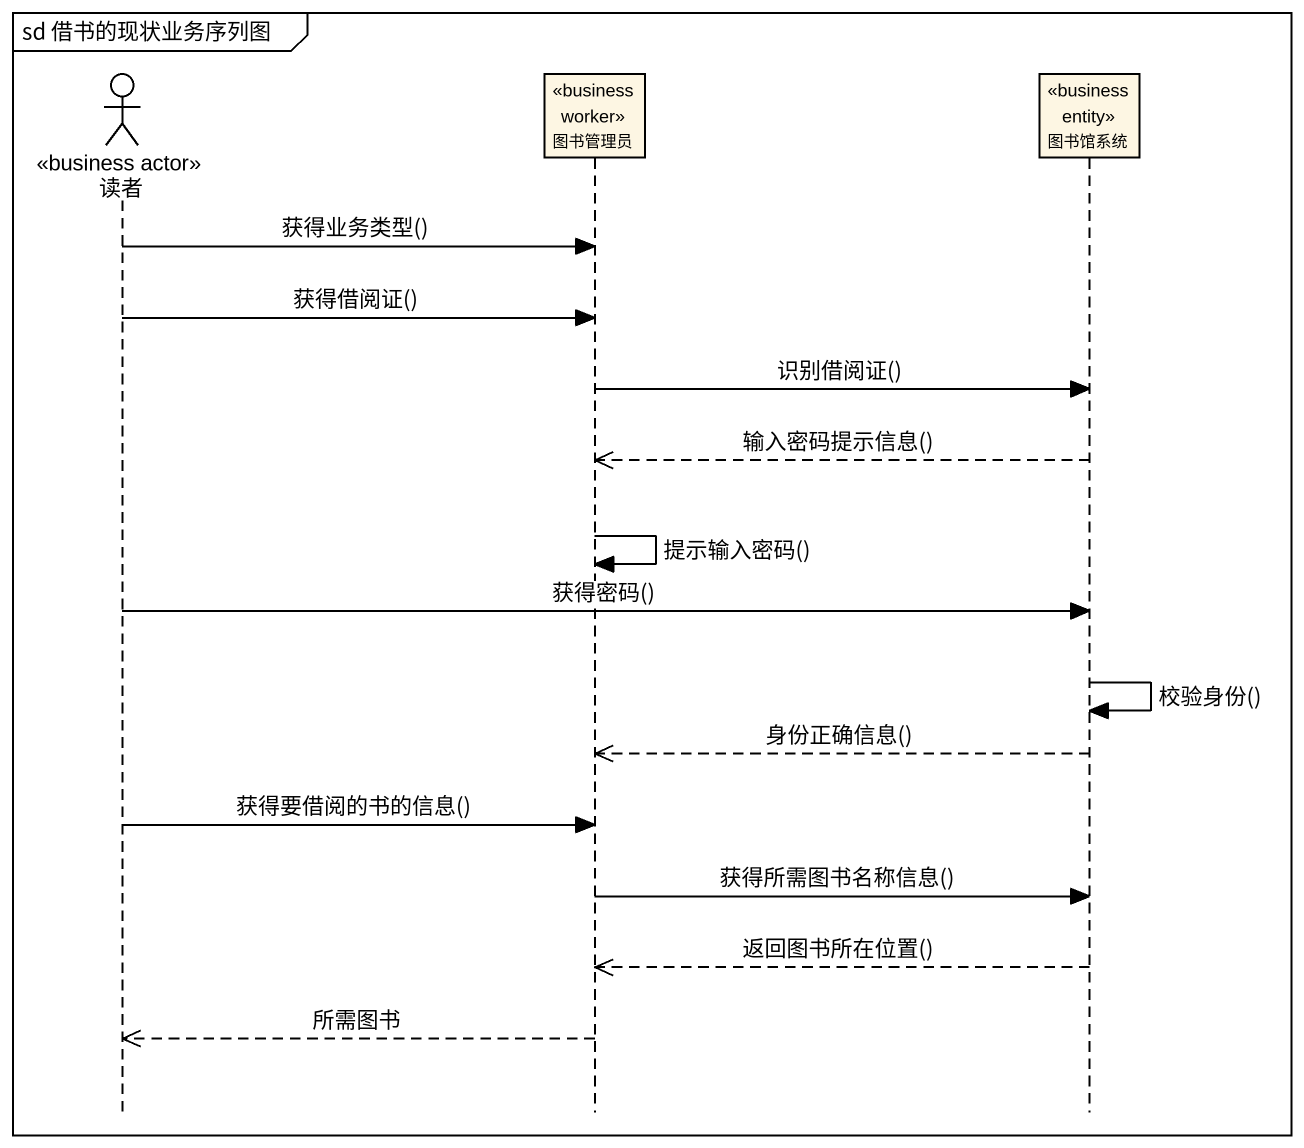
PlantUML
@startuml
mainframe sd 借书的现状业务序列图
hide footbox
actor 读者 <<business actor>>
participant 图书管理员 <<business worker>>
participant 图书馆系统 <<business entity>>

读者 -> 图书管理员 : 获得业务类型()
读者 -> 图书管理员 : 获得借阅证()
图书管理员 -> 图书馆系统 : 识别借阅证()
图书馆系统 -->> 图书管理员 : 输入密码提示信息()
图书管理员 -> 图书管理员 : 提示输入密码()
读者 -> 图书馆系统 : 获得密码()
图书馆系统 -> 图书馆系统 : 校验身份()
图书馆系统 -->> 图书管理员 : 身份正确信息()
读者 -> 图书管理员 : 获得要借阅的书的信息()
图书管理员 -> 图书馆系统 : 获得所需图书名称信息()
图书馆系统 -->> 图书管理员 : 返回图书所在位置()
图书管理员 -->> 读者 : 所需图书
@enduml
